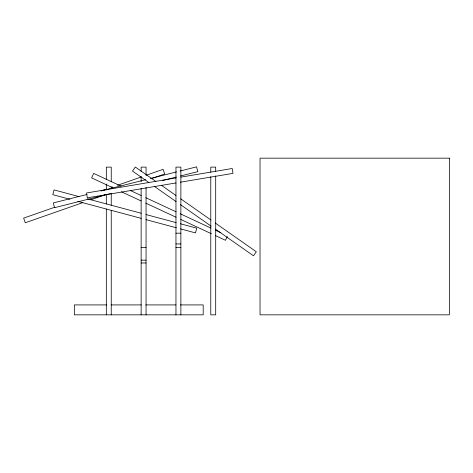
<?xml version="1.0" encoding="UTF-8"?>
<svg xmlns="http://www.w3.org/2000/svg" width="473" height="473" viewBox="0 0 473 473"><rect width="100%" height="100%" fill="white"/><g stroke="black" fill="none" stroke-linecap="round" stroke-linejoin="round"><path stroke-width="0.71" d="M227.282 236.476L225.497 240.302L215.481 235.631M54.933 207.168L23.65 218.112L25.276 222.759L82.858 202.621M101.512 190.879L106.378 189.176M111.238 187.474L112.621 186.995M117.464 185.298L141.137 177.02M90.934 199.795L105.751 194.61M151.52 178.605L164.716 173.987L163.09 169.34L146.056 175.3L146.056 167.123L141.137 167.123L141.137 171.445M86.997 194.45L53.331 202.923L54.537 207.7L110.404 193.634M100.991 190.926L145.731 179.663M150.331 178.51L176.53 171.912M180.112 171.013L196.585 166.863L197.791 171.64L180.597 175.968M162.694 180.473L176.299 177.05M176.021 177.943L86.518 192.978L87.334 197.832L175.997 182.939M180.875 177.127L232.202 168.506L233.018 173.36L180.343 182.211M175.956 233.183L180.875 233.183M175.956 243.938L180.875 243.938M175.956 247.42L180.875 247.42M141.137 247.497L146.056 247.497M141.137 260.15L146.056 260.15M141.137 262.97L146.056 262.97M106.738 304.914L74.338 304.914L74.338 314.841L203.195 314.841L203.195 304.914L180.367 304.914M111.155 304.914L141.344 304.914M145.761 304.914L175.95 304.914M79.038 196.608L54.07 189.915L52.793 194.675L69.915 199.263M87.416 198.849L141.137 213.246M146.056 214.565L176.068 222.606M180.349 223.753L196.756 228.152L195.485 232.905L180.503 228.891M77.755 201.362L141.261 218.378M146.056 219.661L176.417 227.797M121.112 186.196L93.695 173.408L91.614 177.872L113.082 187.882M130.276 190.465L141.179 195.55M145.861 197.732L176.127 211.845M180.136 213.719L210.899 228.063M215.552 230.233L220.897 232.722M121.466 191.79L141.149 200.966M145.832 203.154L176.098 217.267M180.769 219.448L211.514 233.78M155.895 181.443L135.319 167.04L132.499 171.072L148.835 182.513M161.34 185.256L175.956 195.491M180.698 198.814L210.952 219.998M215.185 222.966L256.331 251.772L253.504 255.804L215.386 229.115M154.281 186.327L176.062 201.581M180.296 204.543L211.153 226.147M215.694 171.498L215.694 167.123L210.775 167.123L210.775 172.249M215.694 175.879L215.694 314.841L210.775 314.841L210.775 176.648M180.875 314.841L180.875 167.123L175.956 167.123L175.956 314.841M146.056 187.273L146.056 314.841M141.137 176.494L141.137 181.691M141.137 188.248L141.137 314.841M111.238 181.78L111.238 167.123L106.319 167.123L106.319 179.634M111.238 186.912L111.238 188.78M111.238 193.427L111.238 205.235M111.238 210.331L111.238 314.841M106.319 184.044L106.319 189.933M106.319 194.35L106.319 204.017M106.319 209.013L106.319 314.841M449.35 158.159L260.032 158.159L260.032 314.841L449.35 314.841L449.35 158.159"/></g></svg>
